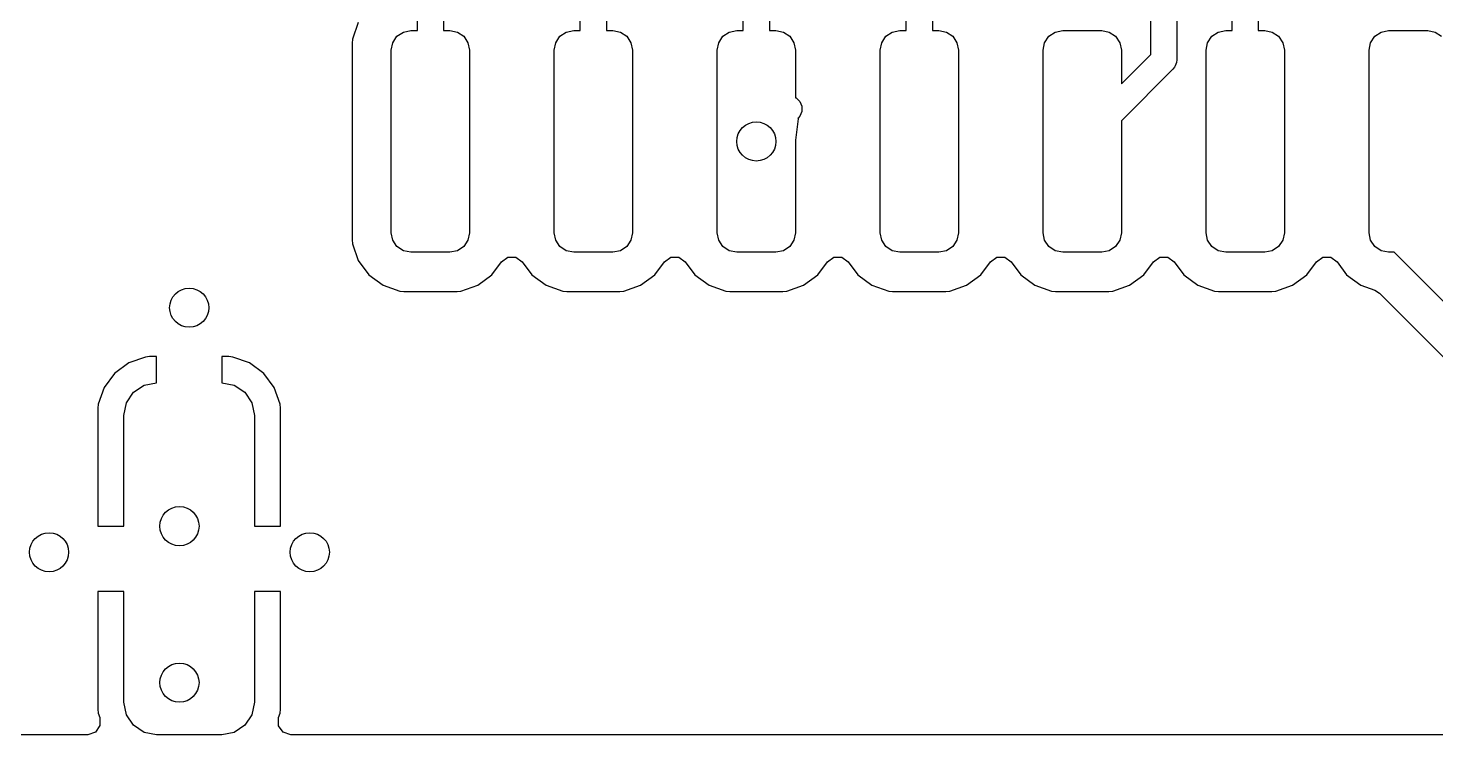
# Model space of a CAD drawing. Extents: x 4.86 to 6.59, y -5.87 to -4.13.
# Drawn here: x 5.4858 to 5.9109, y -5.8661 to -5.6528 of the extents above; entities that cross this region are included whole.
import ezdxf

# ---------------------------------------------------------------- set-up
doc = ezdxf.new("R2010")
doc.units = 0
doc.header["$MEASUREMENT"] = 0
doc.layers.add('BLACK', color=7, linetype='CONTINUOUS')

msp = doc.modelspace()

# ---------------------------------------------------------------- linework, layer by layer
at = {"layer": 'BLACK', "linetype": 'CONTINUOUS'}
for p, q in [((5.8248, -5.66077), (5.8248, -5.52657)), ((5.83268, -5.52821), (5.83268, -5.6624)), ((5.70177, -5.65354), (5.70177, -5.54619)), ((5.70965, -5.54782), (5.70965, -5.65354)), ((5.65256, -5.65354), (5.65256, -5.5561)), ((5.66043, -5.55773), (5.66043, -5.65354)), ((5.60335, -5.65354), (5.60335, -5.61516)), ((5.61122, -5.61516), (5.61122, -5.65354)), ((5.75098, -5.65354), (5.75098, -5.64808)), ((5.84941, -5.65354), (5.84941, -5.64764)), ((5.85728, -5.64927), (5.85728, -5.65354)), ((5.58552, -5.65107), (5.58375, -5.65611)), ((5.59912, -5.65399), (5.60138, -5.65354)), ((5.60138, -5.65354), (5.60335, -5.65354)), ((5.61122, -5.65354), (5.61319, -5.65354)), ((5.61319, -5.65354), (5.61545, -5.65399)), ((5.64833, -5.65399), (5.65059, -5.65354)), ((5.65059, -5.65354), (5.65256, -5.65354)), ((5.66043, -5.65354), (5.6624, -5.65354)), ((5.6624, -5.65354), (5.66466, -5.65399)), ((5.69754, -5.65399), (5.6998, -5.65354)), ((5.6998, -5.65354), (5.70177, -5.65354)), ((5.70965, -5.65354), (5.71161, -5.65354)), ((5.71161, -5.65354), (5.71387, -5.65399)), ((5.74676, -5.65399), (5.74902, -5.65354)), ((5.74902, -5.65354), (5.75098, -5.65354)), ((5.75886, -5.64971), (5.75886, -5.65354)), ((5.75886, -5.65354), (5.76083, -5.65354)), ((5.76083, -5.65354), (5.76309, -5.65399)), ((5.79597, -5.65399), (5.79823, -5.65354)), ((5.79823, -5.65354), (5.81004, -5.65354)), ((5.81004, -5.65354), (5.8123, -5.65399)), ((5.84518, -5.65399), (5.84744, -5.65354)), ((5.84744, -5.65354), (5.84941, -5.65354)), ((5.85728, -5.65354), (5.85925, -5.65354)), ((5.85925, -5.65354), (5.86151, -5.65399)), ((5.89439, -5.65399), (5.89665, -5.65354)), ((5.89665, -5.65354), (5.90846, -5.65354)), ((5.90846, -5.65354), (5.91072, -5.65399)), ((5.58375, -5.65611), (5.58364, -5.65731)), ((5.58364, -5.65731), (5.58364, -5.7167)), ((5.58375, -5.65611), (5.58375, -5.65611)), ((5.59547, -5.65945), (5.59592, -5.65719)), ((5.59592, -5.65719), (5.5972, -5.65527)), ((5.5972, -5.65527), (5.59912, -5.65399)), ((5.61545, -5.65399), (5.61736, -5.65527)), ((5.61736, -5.65527), (5.61864, -5.65719)), ((5.61864, -5.65719), (5.61909, -5.65945)), ((5.64469, -5.65945), (5.64513, -5.65719)), ((5.64513, -5.65719), (5.64641, -5.65527)), ((5.64641, -5.65527), (5.64833, -5.65399)), ((5.66466, -5.65399), (5.66658, -5.65527)), ((5.66658, -5.65527), (5.66786, -5.65719)), ((5.66786, -5.65719), (5.66831, -5.65945)), ((5.6939, -5.65945), (5.69435, -5.65719)), ((5.69435, -5.65719), (5.69563, -5.65527)), ((5.69563, -5.65527), (5.69754, -5.65399)), ((5.71387, -5.65399), (5.71579, -5.65527)), ((5.71579, -5.65527), (5.71707, -5.65719)), ((5.71707, -5.65719), (5.71752, -5.65945)), ((5.74311, -5.65945), (5.74356, -5.65719)), ((5.74356, -5.65719), (5.74484, -5.65527)), ((5.74484, -5.65527), (5.74676, -5.65399)), ((5.76309, -5.65399), (5.765, -5.65527)), ((5.765, -5.65527), (5.76628, -5.65719)), ((5.76628, -5.65719), (5.76673, -5.65945)), ((5.79232, -5.65945), (5.79277, -5.65719)), ((5.79277, -5.65719), (5.79405, -5.65527)), ((5.79405, -5.65527), (5.79597, -5.65399)), ((5.8123, -5.65399), (5.81422, -5.65527)), ((5.81422, -5.65527), (5.8155, -5.65719)), ((5.8155, -5.65719), (5.81594, -5.65945)), ((5.84154, -5.65945), (5.84198, -5.65719)), ((5.84198, -5.65719), (5.84327, -5.65527)), ((5.84327, -5.65527), (5.84518, -5.65399)), ((5.86151, -5.65399), (5.86343, -5.65527)), ((5.86343, -5.65527), (5.86471, -5.65719)), ((5.86471, -5.65719), (5.86516, -5.65945)), ((5.89075, -5.65945), (5.8912, -5.65719)), ((5.8912, -5.65719), (5.89248, -5.65527)), ((5.89248, -5.65527), (5.89439, -5.65399)), ((5.91072, -5.65399), (5.91264, -5.65527)), ((5.59547, -5.71457), (5.59547, -5.65945)), ((5.61909, -5.65945), (5.61909, -5.71457)), ((5.64469, -5.71457), (5.64469, -5.65945)), ((5.66831, -5.65945), (5.66831, -5.71457)), ((5.6939, -5.71457), (5.6939, -5.65945)), ((5.71752, -5.65945), (5.71752, -5.6738)), ((5.74311, -5.71457), (5.74311, -5.65945)), ((5.76673, -5.65945), (5.76673, -5.71457)), ((5.79232, -5.71457), (5.79232, -5.65945)), ((5.81594, -5.65945), (5.81594, -5.66963)), ((5.81594, -5.66963), (5.8248, -5.66077)), ((5.84154, -5.71457), (5.84154, -5.65945)), ((5.86516, -5.65945), (5.86516, -5.71457)), ((5.89075, -5.71457), (5.89075, -5.65945)), ((5.83152, -5.66519), (5.81594, -5.68076)), ((5.83201, -5.66459), (5.83152, -5.66519)), ((5.83219, -5.66417), (5.83201, -5.66459)), ((5.8326, -5.66317), (5.83219, -5.66417)), ((5.83268, -5.6624), (5.8326, -5.66317)), ((5.71752, -5.6738), (5.71774, -5.67389)), ((5.71774, -5.67389), (5.71882, -5.67498)), ((5.71882, -5.67498), (5.71941, -5.6764)), ((5.71941, -5.67793), (5.71882, -5.67935)), ((5.71941, -5.6764), (5.71941, -5.67793)), ((5.71831, -5.68017), (5.71757, -5.6866)), ((5.71834, -5.67995), (5.71827, -5.68001)), ((5.71827, -5.68001), (5.71831, -5.68012)), ((5.71831, -5.68012), (5.71831, -5.68017)), ((5.71882, -5.67935), (5.71834, -5.67995)), ((5.81594, -5.68076), (5.81594, -5.71457)), ((5.71757, -5.6866), (5.71752, -5.68669)), ((5.71752, -5.68669), (5.71752, -5.71457)), ((5.58364, -5.7167), (5.58375, -5.7179)), ((5.59592, -5.71683), (5.59547, -5.71457)), ((5.5972, -5.71874), (5.59592, -5.71683)), ((5.61864, -5.71683), (5.61736, -5.71874)), ((5.61909, -5.71457), (5.61864, -5.71683)), ((5.64513, -5.71683), (5.64469, -5.71457)), ((5.64641, -5.71874), (5.64513, -5.71683)), ((5.66786, -5.71683), (5.66658, -5.71874)), ((5.66831, -5.71457), (5.66786, -5.71683)), ((5.69435, -5.71683), (5.6939, -5.71457)), ((5.69563, -5.71874), (5.69435, -5.71683)), ((5.71707, -5.71683), (5.71579, -5.71874)), ((5.71752, -5.71457), (5.71707, -5.71683)), ((5.74356, -5.71683), (5.74311, -5.71457)), ((5.74484, -5.71874), (5.74356, -5.71683)), ((5.76628, -5.71683), (5.765, -5.71874)), ((5.76673, -5.71457), (5.76628, -5.71683)), ((5.79277, -5.71683), (5.79232, -5.71457)), ((5.79405, -5.71874), (5.79277, -5.71683)), ((5.8155, -5.71683), (5.81422, -5.71874)), ((5.81594, -5.71457), (5.8155, -5.71683)), ((5.84198, -5.71683), (5.84154, -5.71457)), ((5.84327, -5.71874), (5.84198, -5.71683)), ((5.86471, -5.71683), (5.86343, -5.71874)), ((5.86516, -5.71457), (5.86471, -5.71683)), ((5.8912, -5.71683), (5.89075, -5.71457)), ((5.89248, -5.71874), (5.8912, -5.71683)), ((5.58375, -5.7179), (5.58375, -5.7179)), ((5.58375, -5.7179), (5.58552, -5.72295)), ((5.59912, -5.72002), (5.5972, -5.71874)), ((5.60138, -5.72047), (5.59912, -5.72002)), ((5.61319, -5.72047), (5.60138, -5.72047)), ((5.61545, -5.72002), (5.61319, -5.72047)), ((5.61736, -5.71874), (5.61545, -5.72002)), ((5.64833, -5.72002), (5.64641, -5.71874)), ((5.65059, -5.72047), (5.64833, -5.72002)), ((5.6624, -5.72047), (5.65059, -5.72047)), ((5.66466, -5.72002), (5.6624, -5.72047)), ((5.66658, -5.71874), (5.66466, -5.72002)), ((5.69754, -5.72002), (5.69563, -5.71874)), ((5.6998, -5.72047), (5.69754, -5.72002)), ((5.71161, -5.72047), (5.6998, -5.72047)), ((5.71387, -5.72002), (5.71161, -5.72047)), ((5.71579, -5.71874), (5.71387, -5.72002)), ((5.74676, -5.72002), (5.74484, -5.71874)), ((5.74902, -5.72047), (5.74676, -5.72002)), ((5.76083, -5.72047), (5.74902, -5.72047)), ((5.76309, -5.72002), (5.76083, -5.72047)), ((5.765, -5.71874), (5.76309, -5.72002)), ((5.79597, -5.72002), (5.79405, -5.71874)), ((5.79823, -5.72047), (5.79597, -5.72002)), ((5.81004, -5.72047), (5.79823, -5.72047)), ((5.8123, -5.72002), (5.81004, -5.72047)), ((5.81422, -5.71874), (5.8123, -5.72002)), ((5.84518, -5.72002), (5.84327, -5.71874)), ((5.84744, -5.72047), (5.84518, -5.72002)), ((5.85925, -5.72047), (5.84744, -5.72047)), ((5.86151, -5.72002), (5.85925, -5.72047)), ((5.86343, -5.71874), (5.86151, -5.72002)), ((5.89439, -5.72002), (5.89248, -5.71874)), ((5.89665, -5.72047), (5.89439, -5.72002)), ((5.89831, -5.72047), (5.89665, -5.72047)), ((5.91963, -5.74179), (5.89831, -5.72047)), ((5.58552, -5.72295), (5.58869, -5.72725)), ((5.62587, -5.72725), (5.62875, -5.72335)), ((5.62875, -5.72335), (5.63071, -5.72194)), ((5.63071, -5.72194), (5.63312, -5.72196)), ((5.63312, -5.72196), (5.63503, -5.72335)), ((5.63503, -5.72335), (5.63791, -5.72725)), ((5.67508, -5.72725), (5.67797, -5.72335)), ((5.67797, -5.72335), (5.67993, -5.72194)), ((5.67993, -5.72194), (5.68233, -5.72196)), ((5.68233, -5.72196), (5.68424, -5.72335)), ((5.68424, -5.72335), (5.68712, -5.72725)), ((5.7243, -5.72725), (5.72718, -5.72335)), ((5.72718, -5.72335), (5.72914, -5.72194)), ((5.72914, -5.72194), (5.73155, -5.72196)), ((5.73155, -5.72196), (5.73345, -5.72335)), ((5.73345, -5.72335), (5.73633, -5.72725)), ((5.77351, -5.72725), (5.77639, -5.72335)), ((5.77639, -5.72335), (5.77835, -5.72194)), ((5.77835, -5.72194), (5.78076, -5.72196)), ((5.78076, -5.72196), (5.78266, -5.72335)), ((5.78266, -5.72335), (5.78555, -5.72725)), ((5.82272, -5.72725), (5.8256, -5.72335)), ((5.8256, -5.72335), (5.82756, -5.72194)), ((5.82756, -5.72194), (5.82997, -5.72196)), ((5.82997, -5.72196), (5.83188, -5.72335)), ((5.83188, -5.72335), (5.83476, -5.72725)), ((5.87194, -5.72725), (5.87482, -5.72335)), ((5.87482, -5.72335), (5.87678, -5.72194)), ((5.87678, -5.72194), (5.87918, -5.72196)), ((5.87918, -5.72196), (5.88109, -5.72335)), ((5.88109, -5.72335), (5.88397, -5.72725)), ((5.58869, -5.72725), (5.58869, -5.72725)), ((5.58869, -5.72725), (5.58869, -5.72725)), ((5.58869, -5.72725), (5.58869, -5.72725)), ((5.58869, -5.72725), (5.58869, -5.72725)), ((5.58869, -5.72725), (5.593, -5.73042)), ((5.62157, -5.73042), (5.62587, -5.72725)), ((5.63791, -5.72725), (5.63791, -5.72725)), ((5.63791, -5.72725), (5.63791, -5.72725)), ((5.63791, -5.72725), (5.63791, -5.72725)), ((5.63791, -5.72725), (5.64221, -5.73042)), ((5.67078, -5.73042), (5.67508, -5.72725)), ((5.68712, -5.72725), (5.68712, -5.72725)), ((5.68712, -5.72725), (5.68712, -5.72725)), ((5.68712, -5.72725), (5.68712, -5.72725)), ((5.68712, -5.72725), (5.69142, -5.73042)), ((5.72, -5.73042), (5.7243, -5.72725)), ((5.73633, -5.72725), (5.73633, -5.72725)), ((5.73633, -5.72725), (5.73633, -5.72725)), ((5.73633, -5.72725), (5.73633, -5.72725)), ((5.73633, -5.72725), (5.74063, -5.73042)), ((5.76921, -5.73042), (5.77351, -5.72725)), ((5.78555, -5.72725), (5.78555, -5.72725)), ((5.78555, -5.72725), (5.78555, -5.72725)), ((5.78555, -5.72725), (5.78555, -5.72725)), ((5.78555, -5.72725), (5.78985, -5.73042)), ((5.81842, -5.73042), (5.82272, -5.72725)), ((5.83476, -5.72725), (5.83476, -5.72725)), ((5.83476, -5.72725), (5.83476, -5.72725)), ((5.83476, -5.72725), (5.83476, -5.72725)), ((5.83476, -5.72725), (5.83906, -5.73042)), ((5.86763, -5.73042), (5.87194, -5.72725)), ((5.88397, -5.72725), (5.88397, -5.72725)), ((5.88397, -5.72725), (5.88397, -5.72725)), ((5.88397, -5.72725), (5.88397, -5.72725)), ((5.88397, -5.72725), (5.88827, -5.73042)), ((5.593, -5.73042), (5.593, -5.73042)), ((5.593, -5.73042), (5.593, -5.73042)), ((5.593, -5.73042), (5.59804, -5.73219)), ((5.59804, -5.73219), (5.59924, -5.7323)), ((5.59924, -5.7323), (5.59924, -5.7323)), ((5.59924, -5.7323), (5.59924, -5.7323)), ((5.59924, -5.7323), (5.61533, -5.7323)), ((5.61533, -5.7323), (5.61652, -5.73219)), ((5.61533, -5.7323), (5.61533, -5.7323)), ((5.61652, -5.73219), (5.62157, -5.73042)), ((5.64221, -5.73042), (5.64221, -5.73042)), ((5.64221, -5.73042), (5.64221, -5.73042)), ((5.64221, -5.73042), (5.64726, -5.73219)), ((5.64726, -5.73219), (5.64845, -5.7323)), ((5.64845, -5.7323), (5.64845, -5.7323)), ((5.64845, -5.7323), (5.64845, -5.7323)), ((5.64845, -5.7323), (5.66454, -5.7323)), ((5.66454, -5.7323), (5.66574, -5.73219)), ((5.66454, -5.7323), (5.66454, -5.7323)), ((5.66574, -5.73219), (5.67078, -5.73042)), ((5.69142, -5.73042), (5.69142, -5.73042)), ((5.69142, -5.73042), (5.69142, -5.73042)), ((5.69142, -5.73042), (5.69647, -5.73219)), ((5.69647, -5.73219), (5.69767, -5.7323)), ((5.69767, -5.7323), (5.69767, -5.7323)), ((5.69767, -5.7323), (5.69767, -5.7323)), ((5.69767, -5.7323), (5.71375, -5.7323)), ((5.71375, -5.7323), (5.71495, -5.73219)), ((5.71375, -5.7323), (5.71375, -5.7323)), ((5.71495, -5.73219), (5.72, -5.73042)), ((5.74063, -5.73042), (5.74063, -5.73042)), ((5.74063, -5.73042), (5.74063, -5.73042)), ((5.74063, -5.73042), (5.74568, -5.73219)), ((5.74568, -5.73219), (5.74688, -5.7323)), ((5.74688, -5.7323), (5.74688, -5.7323)), ((5.74688, -5.7323), (5.74688, -5.7323)), ((5.74688, -5.7323), (5.76296, -5.7323)), ((5.76296, -5.7323), (5.76416, -5.73219)), ((5.76296, -5.7323), (5.76296, -5.7323)), ((5.76416, -5.73219), (5.76921, -5.73042)), ((5.78985, -5.73042), (5.78985, -5.73042)), ((5.78985, -5.73042), (5.78985, -5.73042)), ((5.78985, -5.73042), (5.79489, -5.73219)), ((5.79489, -5.73219), (5.79609, -5.7323)), ((5.79609, -5.7323), (5.79609, -5.7323)), ((5.79609, -5.7323), (5.79609, -5.7323)), ((5.79609, -5.7323), (5.81218, -5.7323)), ((5.81218, -5.7323), (5.81337, -5.73219)), ((5.81218, -5.7323), (5.81218, -5.7323)), ((5.81337, -5.73219), (5.81842, -5.73042)), ((5.83906, -5.73042), (5.83906, -5.73042)), ((5.83906, -5.73042), (5.83906, -5.73042)), ((5.83906, -5.73042), (5.84411, -5.73219)), ((5.84411, -5.73219), (5.8453, -5.7323)), ((5.8453, -5.7323), (5.8453, -5.7323)), ((5.8453, -5.7323), (5.8453, -5.7323)), ((5.8453, -5.7323), (5.86139, -5.7323)), ((5.86139, -5.7323), (5.86259, -5.73219)), ((5.86139, -5.7323), (5.86139, -5.7323)), ((5.86259, -5.73219), (5.86763, -5.73042)), ((5.88827, -5.73042), (5.88827, -5.73042)), ((5.88827, -5.73042), (5.88827, -5.73042)), ((5.88827, -5.73042), (5.89245, -5.73189)), ((5.89245, -5.73189), (5.89392, -5.73281)), ((5.89392, -5.73281), (5.9131, -5.75199)), ((5.51623, -5.75384), (5.51194, -5.75702)), ((5.52128, -5.75208), (5.51623, -5.75384)), ((5.52247, -5.75197), (5.52128, -5.75208)), ((5.52128, -5.75208), (5.52128, -5.75208)), ((5.52461, -5.75197), (5.52247, -5.75197)), ((5.52461, -5.75984), (5.52461, -5.75197)), ((5.52461, -5.75197), (5.52461, -5.75197)), ((5.54643, -5.75197), (5.54429, -5.75197)), ((5.54429, -5.75197), (5.54429, -5.75197)), ((5.54429, -5.75197), (5.54429, -5.75984)), ((5.54762, -5.75208), (5.54643, -5.75197)), ((5.55266, -5.75384), (5.54762, -5.75208)), ((5.55696, -5.75702), (5.55266, -5.75384)), ((5.51194, -5.75702), (5.50877, -5.76131)), ((5.51194, -5.75702), (5.51194, -5.75702)), ((5.52084, -5.76059), (5.52461, -5.75984)), ((5.54429, -5.75984), (5.54806, -5.76059)), ((5.56013, -5.76131), (5.55696, -5.75702)), ((5.55696, -5.75702), (5.55696, -5.75702)), ((5.50877, -5.76131), (5.507, -5.76635)), ((5.51551, -5.76592), (5.51765, -5.76273)), ((5.51765, -5.76273), (5.52084, -5.76059)), ((5.54806, -5.76059), (5.55125, -5.76273)), ((5.55125, -5.76273), (5.55338, -5.76592)), ((5.5619, -5.76635), (5.56013, -5.76131)), ((5.507, -5.76635), (5.50689, -5.76755)), ((5.50689, -5.76755), (5.50689, -5.80315)), ((5.51476, -5.76969), (5.51551, -5.76592)), ((5.55338, -5.76592), (5.55413, -5.76969)), ((5.56201, -5.76755), (5.5619, -5.76635)), ((5.5619, -5.76635), (5.5619, -5.76635)), ((5.56201, -5.80315), (5.56201, -5.76755)), ((5.51476, -5.80315), (5.51476, -5.76969)), ((5.55413, -5.76969), (5.55413, -5.80315)), ((5.50689, -5.80315), (5.50689, -5.80315)), ((5.50689, -5.80315), (5.51476, -5.80315)), ((5.55413, -5.80315), (5.56201, -5.80315)), ((5.56201, -5.80315), (5.56201, -5.80315)), ((5.51476, -5.82283), (5.50689, -5.82283)), ((5.50689, -5.82283), (5.50689, -5.82283)), ((5.50689, -5.82283), (5.50689, -5.85843)), ((5.51476, -5.8563), (5.51476, -5.82283)), ((5.56201, -5.82283), (5.55413, -5.82283)), ((5.55413, -5.82283), (5.55413, -5.8563)), ((5.56201, -5.85843), (5.56201, -5.82283)), ((5.56201, -5.82283), (5.56201, -5.82283)), ((5.51551, -5.86007), (5.51476, -5.8563)), ((5.55413, -5.8563), (5.55338, -5.86007)), ((5.50689, -5.85843), (5.507, -5.85963)), ((5.507, -5.85963), (5.507, -5.85963)), ((5.507, -5.85963), (5.50746, -5.86094)), ((5.50746, -5.86094), (5.50751, -5.86335)), ((5.51765, -5.86326), (5.51551, -5.86007)), ((5.55338, -5.86007), (5.55125, -5.86326)), ((5.56141, -5.86102), (5.56144, -5.86094)), ((5.56141, -5.86343), (5.56141, -5.86102)), ((5.56144, -5.86094), (5.5619, -5.85963)), ((5.5619, -5.85963), (5.56201, -5.85843)), ((5.56201, -5.85843), (5.56201, -5.85843)), ((5.50378, -5.86612), (4.86612, -5.86612)), ((5.50387, -5.86612), (5.50378, -5.86612)), ((5.50614, -5.86533), (5.50387, -5.86612)), ((5.50751, -5.86335), (5.50614, -5.86533)), ((5.52084, -5.86539), (5.51765, -5.86326)), ((5.52461, -5.86614), (5.52084, -5.86539)), ((5.54429, -5.86614), (5.52461, -5.86614)), ((5.54806, -5.86539), (5.54429, -5.86614)), ((5.55125, -5.86326), (5.54806, -5.86539)), ((5.56283, -5.86538), (5.56141, -5.86343)), ((5.56512, -5.86612), (5.56283, -5.86538)), ((5.99394, -5.86612), (5.56512, -5.86612))]:
    msp.add_line(p, q, dxfattribs=at)
at = {"layer": 'BLACK'}
for centre in [(5.70571, -5.68701), (5.53445, -5.7372), (5.5315, -5.80315), (5.49213, -5.81102), (5.57087, -5.81102), (5.5315, -5.85039)]:
    msp.add_circle(centre, 0.00591, dxfattribs=at)

doc.saveas('drawing.dxf')
